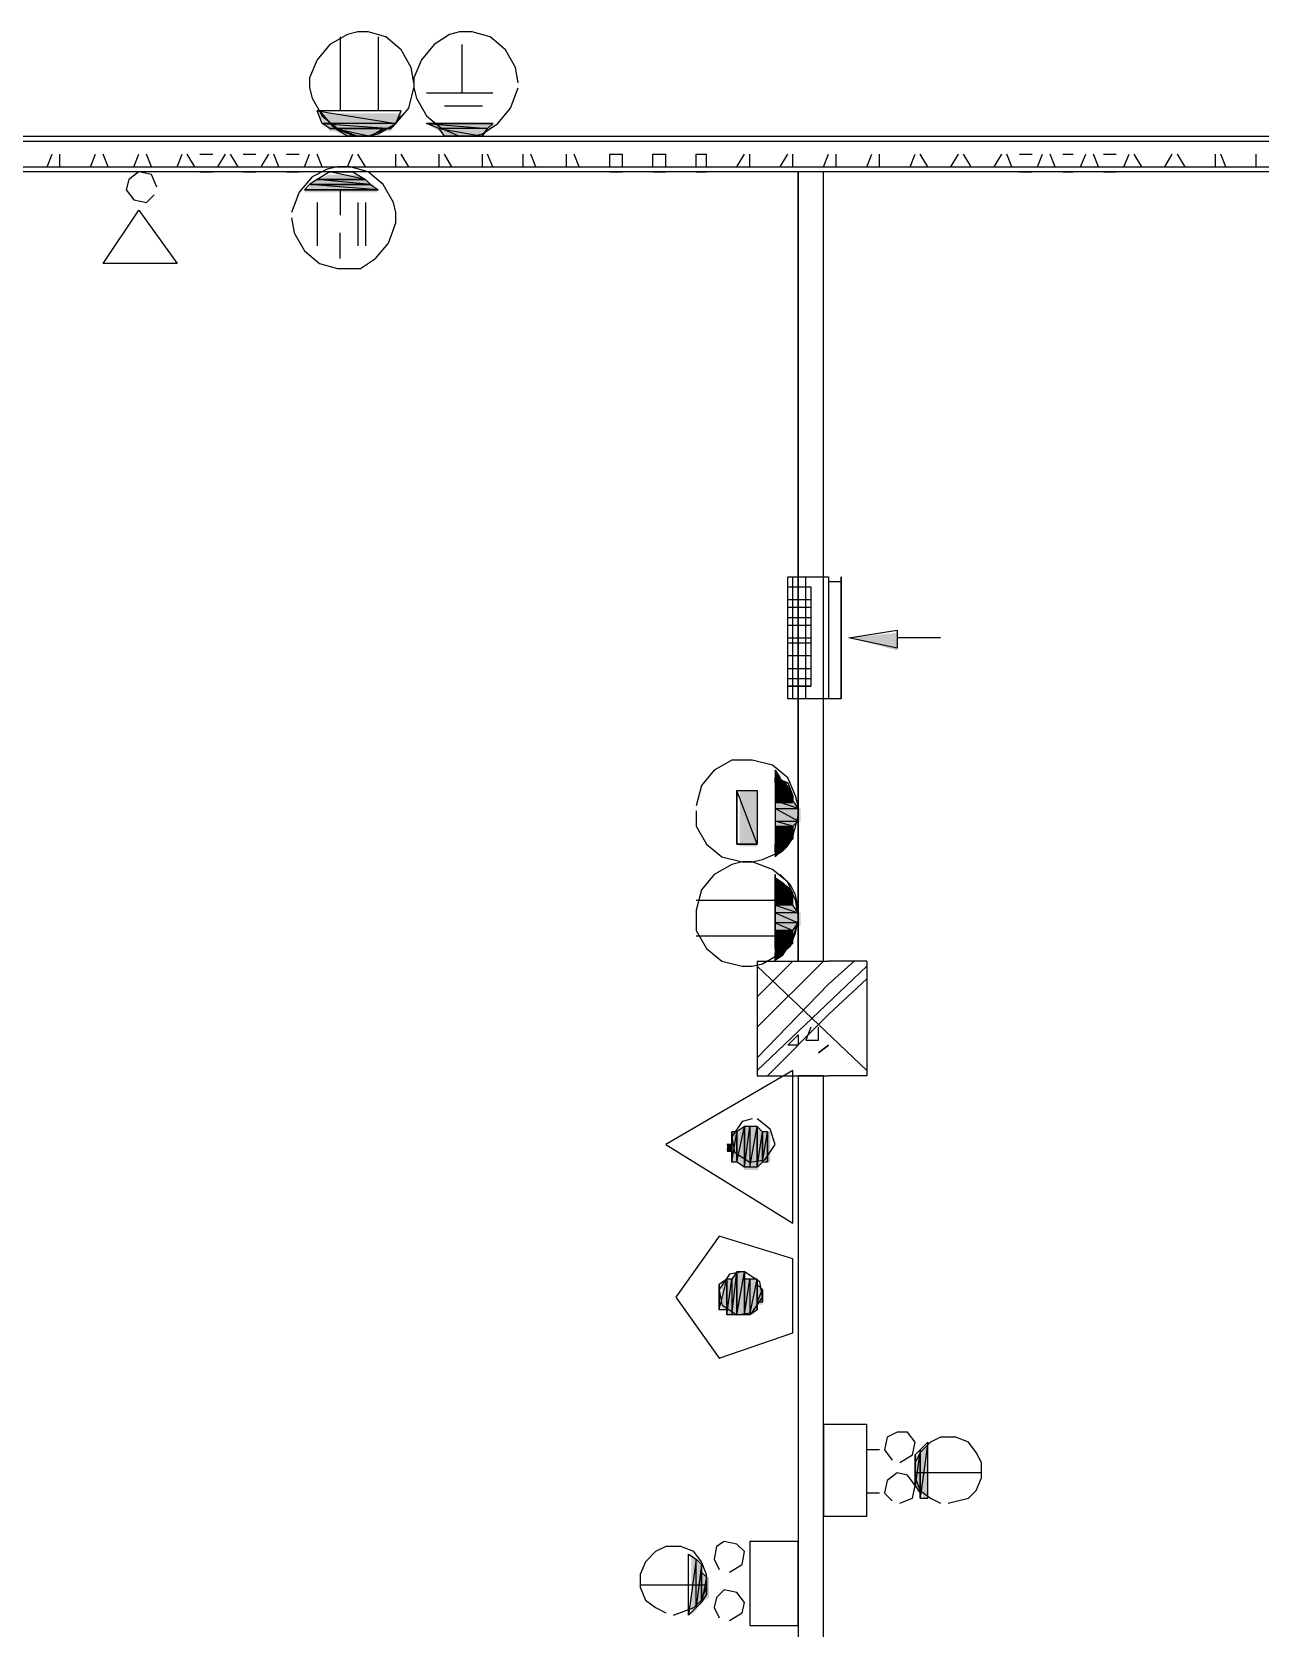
# Model space of a CAD drawing. Header units: millimetres. Extents: x 5 to 415, y 48 to 251.
# Drawn here: x 33.5 to 42.01, y 192.53 to 203.59 of the extents above; entities that cross this region are included whole.
import ezdxf

# ---------------------------------------------------------------- set-up
doc = ezdxf.new("R2010")
doc.units = ezdxf.units.MM
doc.layers.add('H', color=7, linetype='Continuous')
doc.layers.add('P', color=7, linetype='Continuous')

msp = doc.modelspace()

# ---------------------------------------------------------------- hatches: boundary and pattern name
at = {"layer": 'H', "linetype": 'Continuous'}
for points in [[(35.525, 202.953), (35.472, 203.024), (36.072, 203.024), (36.019, 202.953), (35.525, 202.953)], [(35.56, 202.9), (35.525, 202.953), (36.019, 202.953), (35.983, 202.9), (35.56, 202.9)], [(36.318, 202.9), (36.23, 202.953), (36.707, 202.953), (36.654, 202.9), (36.318, 202.9)], [(35.683, 202.865), (35.595, 202.9), (35.948, 202.9), (35.86, 202.865), (35.683, 202.865)], [(36.371, 202.865), (36.318, 202.9), (36.654, 202.9), (36.618, 202.865), (36.371, 202.865)], [(35.384, 202.477), (35.437, 202.53), (35.86, 202.53), (35.895, 202.477), (35.384, 202.477)], [(35.437, 202.53), (35.472, 202.565), (35.807, 202.565), (35.86, 202.53), (35.437, 202.53)], [(35.472, 202.565), (35.56, 202.6), (35.736, 202.6), (35.807, 202.565), (35.472, 202.565)], [(39.493, 199.302), (39.158, 199.39), (39.493, 199.425), (39.493, 199.302)], [(38.735, 198.367), (38.647, 198.42), (38.647, 198.455), (38.735, 198.367)], [(38.647, 198.367), (38.647, 198.42), (38.735, 198.367), (38.647, 198.367)], [(38.4, 197.944), (38.4, 198.332), (38.523, 198.332), (38.523, 197.944), (38.4, 197.944)], [(38.647, 198.296), (38.647, 198.367), (38.735, 198.367), (38.77, 198.296), (38.647, 198.296)], [(38.647, 198.243), (38.647, 198.296), (38.77, 198.296), (38.77, 198.243), (38.647, 198.243)], [(38.647, 198.208), (38.647, 198.243), (38.77, 198.243), (38.823, 198.208), (38.647, 198.208)], [(38.647, 198.12), (38.647, 198.208), (38.823, 198.208), (38.823, 198.12), (38.647, 198.12)], [(38.647, 198.085), (38.647, 198.12), (38.823, 198.12), (38.77, 198.085), (38.647, 198.085)], [(38.647, 197.997), (38.647, 198.085), (38.77, 198.085), (38.77, 197.997), (38.647, 197.997)], [(38.647, 197.944), (38.647, 197.997), (38.77, 197.997), (38.735, 197.944), (38.647, 197.944)], [(38.647, 197.908), (38.647, 197.944), (38.735, 197.944), (38.7, 197.908), (38.647, 197.908)], [(38.647, 197.873), (38.647, 197.908), (38.7, 197.908), (38.647, 197.873)], [(38.647, 197.697), (38.647, 197.732), (38.7, 197.697), (38.647, 197.697)], [(38.647, 197.661), (38.647, 197.697), (38.7, 197.697), (38.735, 197.661), (38.647, 197.661)], [(38.647, 197.608), (38.647, 197.661), (38.735, 197.661), (38.77, 197.608), (38.647, 197.608)], [(38.647, 197.538), (38.647, 197.608), (38.77, 197.608), (38.77, 197.538), (38.647, 197.538)], [(38.647, 197.485), (38.647, 197.538), (38.77, 197.538), (38.823, 197.485), (38.647, 197.485)], [(38.647, 197.397), (38.647, 197.485), (38.823, 197.485), (38.823, 197.397), (38.647, 197.397)], [(38.647, 197.362), (38.647, 197.397), (38.823, 197.397), (38.77, 197.362), (38.647, 197.362)], [(38.647, 197.273), (38.647, 197.362), (38.77, 197.362), (38.77, 197.273), (38.647, 197.273)], [(38.647, 197.238), (38.647, 197.273), (38.77, 197.273), (38.735, 197.238), (38.647, 197.238)], [(38.647, 197.15), (38.647, 197.238), (38.7, 197.185), (38.647, 197.15)], [(38.7, 197.185), (38.647, 197.238), (38.735, 197.238), (38.7, 197.185)], [(38.435, 195.703), (38.4, 195.756), (38.4, 195.968), (38.435, 196.003), (38.435, 195.703)], [(38.435, 195.703), (38.435, 196.003), (38.488, 196.003), (38.488, 195.703), (38.435, 195.703)], [(38.488, 195.703), (38.488, 196.003), (38.523, 196.003), (38.523, 195.703), (38.488, 195.703)], [(38.523, 195.703), (38.523, 196.003), (38.559, 195.968), (38.559, 195.756), (38.523, 195.703)], [(38.312, 195.827), (38.312, 195.88), (38.347, 195.88), (38.347, 195.827), (38.312, 195.827)], [(38.347, 195.756), (38.347, 195.968), (38.4, 195.968), (38.4, 195.756), (38.347, 195.756)], [(38.559, 195.756), (38.559, 195.968), (38.612, 195.968), (38.612, 195.756), (38.559, 195.756)], [(38.347, 194.698), (38.347, 194.945), (38.4, 194.998), (38.4, 194.698), (38.347, 194.698)], [(38.4, 194.698), (38.4, 194.998), (38.435, 194.998), (38.435, 194.698), (38.4, 194.698)], [(38.276, 194.733), (38.276, 194.91), (38.312, 194.945), (38.312, 194.733), (38.276, 194.733)], [(38.312, 194.698), (38.312, 194.945), (38.347, 194.945), (38.347, 194.698), (38.312, 194.698)], [(38.435, 194.698), (38.435, 194.945), (38.488, 194.945), (38.488, 194.698), (38.435, 194.698)], [(38.488, 194.698), (38.488, 194.945), (38.523, 194.945), (38.523, 194.733), (38.488, 194.698)], [(38.523, 194.769), (38.523, 194.91), (38.559, 194.857), (38.559, 194.769), (38.523, 194.769)], [(39.67, 193.463), (39.617, 193.499), (39.617, 193.71), (39.67, 193.763), (39.67, 193.463)], [(39.67, 193.428), (39.67, 193.763), (39.705, 193.798), (39.705, 193.428), (39.67, 193.428)], [(38.065, 192.617), (38.065, 193.04), (38.1, 193.005), (38.1, 192.652), (38.065, 192.617)], [(38.1, 192.652), (38.1, 193.005), (38.135, 192.952), (38.135, 192.705), (38.1, 192.652)], [(38.135, 192.705), (38.135, 192.917), (38.188, 192.881), (38.188, 192.74), (38.135, 192.705)]]:
    msp.add_hatch(color=256, dxfattribs=at).paths.add_polyline_path(points)

# ---------------------------------------------------------------- linework, layer by layer
at = {"layer": 'P'}
for points in [[(35.56, 203.5), (35.472, 203.394)], [(35.56, 203.5), (35.472, 203.394)], [(35.683, 203.57), (35.56, 203.5)], [(35.683, 203.57), (35.56, 203.5)], [(35.631, 203.553), (35.631, 203.041)], [(35.754, 203.588), (35.683, 203.57)], [(35.754, 203.588), (35.683, 203.57)], [(35.825, 203.588), (35.754, 203.588)], [(35.825, 203.588), (35.754, 203.588)], [(35.948, 203.553), (35.825, 203.588)], [(35.948, 203.553), (35.825, 203.588)], [(35.895, 203.553), (35.895, 203.041)], [(36.054, 203.465), (35.948, 203.553)], [(36.054, 203.465), (35.948, 203.553)], [(36.283, 203.5), (36.195, 203.394)], [(36.389, 203.57), (36.283, 203.5)], [(36.46, 203.588), (36.389, 203.57)], [(36.548, 203.588), (36.46, 203.588)], [(36.477, 203.165), (36.477, 203.5)], [(36.671, 203.553), (36.548, 203.588)], [(36.777, 203.465), (36.671, 203.553)], [(35.472, 203.394), (35.419, 203.271)], [(35.472, 203.394), (35.419, 203.271)], [(36.124, 203.341), (36.054, 203.465)], [(36.124, 203.341), (36.054, 203.465)], [(36.195, 203.394), (36.142, 203.271)], [(36.848, 203.341), (36.777, 203.465)], [(36.142, 203.235), (36.124, 203.341)], [(36.142, 203.235), (36.124, 203.341)], [(36.865, 203.235), (36.848, 203.341)], [(35.419, 203.271), (35.419, 203.2)], [(35.419, 203.271), (35.419, 203.2)], [(35.419, 203.2), (35.437, 203.129)], [(35.419, 203.2), (35.437, 203.129)], [(36.107, 203.059), (36.142, 203.2)], [(36.107, 203.059), (36.142, 203.2)], [(36.142, 203.271), (36.142, 203.2)], [(36.142, 203.2), (36.16, 203.129)], [(36.23, 203.165), (36.689, 203.165)], [(36.812, 203.059), (36.865, 203.2)], [(35.437, 203.129), (35.507, 203.006)], [(35.437, 203.129), (35.507, 203.006)], [(36.019, 202.953), (36.107, 203.059)], [(36.019, 202.953), (36.107, 203.059)], [(36.16, 203.129), (36.23, 203.006)], [(36.354, 203.077), (36.618, 203.077)], [(36.724, 202.953), (36.812, 203.059)], [(36.054, 203.041), (35.472, 203.041)], [(35.472, 203.041), (36.019, 202.953)], [(35.472, 203.041), (36.019, 202.953)], [(35.507, 202.953), (35.472, 203.041)], [(36.054, 203.041), (35.472, 203.041)], [(35.489, 203.041), (35.578, 202.935)], [(35.507, 203.006), (35.613, 202.918)], [(35.507, 203.006), (35.613, 202.918)], [(36.019, 202.953), (35.507, 202.953)], [(36.019, 202.953), (35.507, 202.953)], [(35.507, 202.953), (35.983, 202.918)], [(35.507, 202.953), (35.983, 202.918)], [(35.56, 202.918), (35.507, 202.953)], [(35.895, 202.883), (36.019, 202.953)], [(35.895, 202.883), (36.019, 202.953)], [(35.983, 202.918), (36.019, 202.953)], [(36.001, 202.935), (36.054, 203.006)], [(36.019, 202.953), (36.054, 203.041)], [(36.23, 203.006), (36.336, 202.918)], [(36.23, 202.953), (36.689, 202.953)], [(36.689, 202.953), (36.23, 202.953)], [(36.23, 202.953), (36.654, 202.918)], [(36.23, 202.953), (36.654, 202.918)], [(36.318, 202.918), (36.23, 202.953)], [(36.618, 202.883), (36.724, 202.953)], [(36.654, 202.918), (36.689, 202.953)], [(30.85, 202.865), (57.15, 202.865)], [(35.983, 202.918), (35.56, 202.918)], [(35.983, 202.918), (35.56, 202.918)], [(35.56, 202.918), (35.93, 202.918)], [(35.56, 202.918), (35.93, 202.918)], [(35.595, 202.918), (35.56, 202.918)], [(35.578, 202.935), (35.648, 202.9)], [(35.93, 202.918), (35.595, 202.918)], [(35.93, 202.918), (35.595, 202.918)], [(35.595, 202.918), (35.842, 202.865)], [(35.595, 202.918), (35.842, 202.865)], [(35.683, 202.865), (35.595, 202.918)], [(35.613, 202.918), (35.754, 202.865)], [(35.613, 202.918), (35.754, 202.865)], [(35.648, 202.9), (35.736, 202.865)], [(35.842, 202.865), (35.683, 202.865)], [(35.842, 202.865), (35.683, 202.865)], [(35.683, 202.865), (35.807, 202.865)], [(35.683, 202.865), (35.807, 202.865)], [(35.719, 202.865), (35.683, 202.865)], [(35.807, 202.865), (35.719, 202.865)], [(35.736, 202.865), (35.825, 202.865)], [(35.754, 202.865), (35.825, 202.865)], [(35.754, 202.865), (35.825, 202.865)], [(35.807, 202.865), (35.842, 202.865)], [(35.825, 202.865), (35.913, 202.9)], [(35.825, 202.865), (35.895, 202.883)], [(35.825, 202.865), (35.895, 202.883)], [(35.842, 202.865), (35.93, 202.918)], [(35.913, 202.9), (36.001, 202.935)], [(35.93, 202.918), (35.983, 202.918)], [(36.654, 202.918), (36.318, 202.918)], [(36.654, 202.918), (36.318, 202.918)], [(36.318, 202.918), (36.618, 202.865)], [(36.318, 202.918), (36.618, 202.865)], [(36.354, 202.865), (36.318, 202.918)], [(36.336, 202.918), (36.46, 202.865)], [(36.618, 202.865), (36.354, 202.865)], [(36.354, 202.865), (36.53, 202.865)], [(36.53, 202.865), (36.354, 202.865)], [(36.354, 202.865), (36.618, 202.865)], [(36.53, 202.865), (36.354, 202.865)], [(36.407, 202.865), (36.53, 202.865)], [(36.477, 202.865), (36.407, 202.865)], [(36.46, 202.865), (36.548, 202.865)], [(36.53, 202.865), (36.477, 202.865)], [(36.618, 202.865), (36.53, 202.865)], [(36.548, 202.865), (36.618, 202.883)], [(36.618, 202.865), (36.654, 202.918)], [(30.762, 202.83), (57.15, 202.83)], [(30.815, 202.83), (57.15, 202.83)], [(33.602, 202.653), (33.637, 202.741)], [(33.69, 202.653), (33.69, 202.741)], [(33.902, 202.653), (33.937, 202.741)], [(34.025, 202.653), (33.99, 202.741)], [(34.202, 202.653), (34.237, 202.741)], [(34.325, 202.653), (34.29, 202.741)], [(34.502, 202.653), (34.537, 202.741)], [(34.625, 202.653), (34.572, 202.741)], [(34.66, 202.83), (34.749, 202.83)], [(34.66, 202.741), (34.749, 202.741)], [(34.784, 202.653), (34.837, 202.741)], [(34.925, 202.653), (34.872, 202.741)], [(34.96, 202.83), (35.048, 202.83)], [(34.96, 202.741), (35.048, 202.741)], [(35.084, 202.653), (35.137, 202.741)], [(35.207, 202.653), (35.172, 202.741)], [(35.26, 202.83), (35.348, 202.83)], [(35.26, 202.741), (35.348, 202.741)], [(35.384, 202.653), (35.419, 202.741)], [(35.507, 202.653), (35.472, 202.741)], [(35.683, 202.653), (35.719, 202.741)], [(35.807, 202.653), (35.754, 202.741)], [(36.019, 202.653), (36.019, 202.741)], [(36.107, 202.653), (36.054, 202.741)], [(36.318, 202.653), (36.318, 202.741)], [(36.407, 202.653), (36.354, 202.741)], [(36.618, 202.653), (36.618, 202.741)], [(36.689, 202.653), (36.654, 202.741)], [(36.901, 202.653), (36.901, 202.741)], [(36.989, 202.653), (36.953, 202.741)], [(37.2, 202.653), (37.2, 202.741)], [(37.289, 202.653), (37.253, 202.741)], [(37.5, 202.83), (37.588, 202.83)], [(37.5, 202.741), (37.588, 202.741)], [(37.5, 202.653), (37.5, 202.741)], [(37.588, 202.653), (37.588, 202.741)], [(37.8, 202.83), (37.888, 202.83)], [(37.8, 202.741), (37.888, 202.741)], [(37.8, 202.653), (37.8, 202.741)], [(37.888, 202.653), (37.888, 202.741)], [(38.1, 202.83), (38.171, 202.83)], [(38.1, 202.741), (38.171, 202.741)], [(38.1, 202.653), (38.1, 202.741)], [(38.171, 202.653), (38.171, 202.741)], [(38.382, 202.653), (38.435, 202.741)], [(38.47, 202.653), (38.47, 202.741)], [(38.682, 202.653), (38.735, 202.741)], [(38.77, 202.653), (38.77, 202.741)], [(38.982, 202.653), (39.017, 202.741)], [(39.07, 202.653), (39.07, 202.741)], [(39.282, 202.653), (39.317, 202.741)], [(39.37, 202.653), (39.37, 202.741)], [(39.582, 202.653), (39.617, 202.741)], [(39.705, 202.653), (39.652, 202.741)], [(39.864, 202.653), (39.917, 202.741)], [(40.005, 202.653), (39.952, 202.741)], [(40.164, 202.653), (40.217, 202.741)], [(40.287, 202.653), (40.252, 202.741)], [(40.34, 202.83), (40.428, 202.83)], [(40.34, 202.741), (40.428, 202.741)], [(40.464, 202.653), (40.499, 202.741)], [(40.587, 202.653), (40.552, 202.741)], [(40.64, 202.83), (40.711, 202.83)], [(40.64, 202.741), (40.711, 202.741)], [(40.763, 202.653), (40.799, 202.741)], [(40.887, 202.653), (40.852, 202.741)], [(40.922, 202.83), (41.01, 202.83)], [(40.922, 202.741), (41.01, 202.741)], [(41.063, 202.653), (41.099, 202.741)], [(41.187, 202.653), (41.134, 202.741)], [(41.346, 202.653), (41.398, 202.741)], [(41.487, 202.653), (41.434, 202.741)], [(41.698, 202.653), (41.698, 202.741)], [(41.769, 202.653), (41.734, 202.741)], [(41.981, 202.653), (41.981, 202.741)], [(29.968, 202.653), (57.15, 202.653)], [(29.968, 202.653), (57.15, 202.653)], [(57.15, 202.618), (29.968, 202.618)], [(34.237, 202.618), (34.167, 202.565)], [(34.325, 202.6), (34.237, 202.618)], [(34.66, 202.618), (34.749, 202.618)], [(34.96, 202.618), (35.048, 202.618)], [(35.26, 202.618), (35.348, 202.618)], [(35.542, 202.636), (35.437, 202.583)], [(35.56, 202.618), (35.472, 202.565)], [(35.613, 202.653), (35.542, 202.636)], [(35.807, 202.565), (35.56, 202.618)], [(35.807, 202.565), (35.56, 202.618)], [(35.56, 202.618), (35.719, 202.618)], [(35.56, 202.618), (35.719, 202.618)], [(35.719, 202.618), (35.56, 202.618)], [(35.56, 202.618), (35.56, 202.618)], [(35.719, 202.618), (35.56, 202.618)], [(35.56, 202.618), (35.56, 202.618)], [(35.56, 202.618), (35.719, 202.618)], [(35.719, 202.618), (35.56, 202.618)], [(35.56, 202.618), (35.595, 202.618)], [(35.595, 202.618), (35.683, 202.618)], [(35.683, 202.618), (35.595, 202.618)], [(35.595, 202.618), (35.683, 202.618)], [(35.719, 202.618), (35.595, 202.618)], [(35.595, 202.618), (35.719, 202.618)], [(35.701, 202.653), (35.613, 202.653)], [(35.683, 202.618), (35.719, 202.618)], [(35.825, 202.618), (35.701, 202.653)], [(35.719, 202.618), (35.807, 202.565)], [(35.93, 202.53), (35.825, 202.618)], [(37.5, 202.618), (37.588, 202.618)], [(37.8, 202.618), (37.888, 202.618)], [(38.1, 202.618), (38.171, 202.618)], [(38.806, 202.618), (38.806, 197.15)], [(38.806, 197.15), (38.806, 202.618)], [(38.982, 197.15), (38.982, 202.618)], [(38.982, 197.15), (38.982, 202.618)], [(40.34, 202.618), (40.428, 202.618)], [(40.64, 202.618), (40.711, 202.618)], [(40.922, 202.618), (41.01, 202.618)], [(34.167, 202.565), (34.149, 202.494)], [(34.361, 202.512), (34.325, 202.6)], [(35.437, 202.583), (35.348, 202.477)], [(35.419, 202.53), (35.384, 202.494)], [(35.472, 202.565), (35.419, 202.53)], [(35.895, 202.494), (35.419, 202.53)], [(35.895, 202.494), (35.419, 202.53)], [(35.419, 202.53), (35.842, 202.53)], [(35.419, 202.53), (35.842, 202.53)], [(35.842, 202.53), (35.419, 202.53)], [(35.419, 202.53), (35.419, 202.53)], [(35.842, 202.53), (35.419, 202.53)], [(35.419, 202.53), (35.419, 202.53)], [(35.419, 202.53), (35.842, 202.53)], [(35.419, 202.53), (35.842, 202.53)], [(35.842, 202.53), (35.472, 202.565)], [(35.842, 202.53), (35.472, 202.565)], [(35.472, 202.565), (35.807, 202.565)], [(35.472, 202.565), (35.807, 202.565)], [(35.807, 202.565), (35.472, 202.565)], [(35.472, 202.565), (35.472, 202.565)], [(35.807, 202.565), (35.472, 202.565)], [(35.472, 202.565), (35.472, 202.565)], [(35.472, 202.565), (35.807, 202.565)], [(35.472, 202.565), (35.807, 202.565)], [(35.807, 202.565), (35.842, 202.53)], [(35.842, 202.53), (35.895, 202.494)], [(36.001, 202.406), (35.93, 202.53)], [(34.149, 202.494), (34.202, 202.424)], [(34.202, 202.424), (34.29, 202.406)], [(34.29, 202.406), (34.343, 202.459)], [(35.348, 202.477), (35.295, 202.336)], [(35.895, 202.494), (35.384, 202.494)], [(35.384, 202.494), (35.384, 202.494)], [(35.384, 202.494), (35.895, 202.494)], [(35.384, 202.494), (35.895, 202.494)], [(35.895, 202.494), (35.384, 202.494)], [(35.472, 202.406), (35.472, 202.106)], [(35.472, 202.406), (35.472, 202.106)], [(35.631, 202.494), (35.631, 202.318)], [(35.631, 202.494), (35.631, 202.318)], [(35.754, 202.406), (35.754, 202.106)], [(35.807, 202.406), (35.807, 202.106)], [(36.019, 202.336), (36.001, 202.406)], [(33.99, 201.983), (34.237, 202.353)], [(34.237, 202.353), (34.502, 201.983)], [(35.295, 202.3), (35.313, 202.195)], [(36.019, 202.265), (36.019, 202.336)], [(35.313, 202.195), (35.384, 202.071)], [(35.631, 202.018), (35.631, 202.195)], [(35.631, 202.018), (35.631, 202.195)], [(35.966, 202.124), (36.019, 202.265)], [(35.384, 202.071), (35.489, 201.983)], [(35.878, 202.018), (35.966, 202.124)], [(34.502, 201.983), (33.99, 201.983)], [(35.489, 201.983), (35.613, 201.948)], [(35.613, 201.948), (35.701, 201.948)], [(35.701, 201.948), (35.772, 201.948)], [(35.772, 201.948), (35.878, 202.018)], [(38.735, 198.967), (38.735, 199.813)], [(38.735, 199.813), (39.017, 199.813)], [(38.735, 199.055), (38.735, 199.743)], [(38.735, 199.743), (38.894, 199.743)], [(38.77, 198.967), (38.77, 199.813)], [(38.77, 198.967), (38.77, 199.813)], [(38.77, 198.967), (38.77, 199.813)], [(38.806, 198.967), (38.806, 199.813)], [(38.806, 198.967), (38.806, 199.813)], [(38.858, 198.967), (38.858, 199.813)], [(38.858, 198.967), (38.858, 199.813)], [(38.858, 198.967), (38.858, 199.813)], [(38.894, 199.743), (38.894, 199.055)], [(39.017, 199.813), (39.017, 198.967)], [(39.105, 199.778), (39.017, 199.778)], [(39.105, 198.967), (39.105, 199.813)], [(39.105, 199.813), (39.105, 198.967)], [(38.735, 199.655), (38.894, 199.655)], [(38.735, 199.602), (38.894, 199.602)], [(38.735, 199.531), (38.894, 199.531)], [(38.735, 199.478), (38.894, 199.478)], [(39.158, 199.39), (39.493, 199.443)], [(39.493, 199.443), (39.493, 199.319)], [(38.735, 199.39), (38.894, 199.39)], [(38.735, 199.355), (38.894, 199.355)], [(39.493, 199.319), (39.158, 199.39)], [(39.793, 199.39), (39.493, 199.39)], [(38.735, 199.267), (38.894, 199.267)], [(38.735, 199.178), (38.894, 199.178)], [(38.735, 199.108), (38.894, 199.108)], [(38.735, 199.055), (38.894, 199.055)], [(38.894, 199.055), (38.735, 199.055)], [(39.017, 198.967), (38.735, 198.967)], [(39.105, 198.967), (39.017, 198.967)], [(38.347, 198.543), (38.223, 198.473)], [(38.418, 198.543), (38.347, 198.543)], [(38.488, 198.543), (38.418, 198.543)], [(38.629, 198.508), (38.488, 198.543)], [(38.223, 198.473), (38.135, 198.367)], [(38.735, 198.42), (38.629, 198.508)], [(38.682, 198.42), (38.647, 198.473)], [(38.647, 198.473), (38.682, 198.42)], [(38.647, 198.473), (38.647, 197.873)], [(38.735, 198.385), (38.647, 198.42)], [(38.647, 198.42), (38.735, 198.385)], [(38.647, 198.385), (38.647, 198.42)], [(38.647, 198.42), (38.735, 198.385)], [(38.788, 198.296), (38.735, 198.42)], [(38.135, 198.367), (38.1, 198.226)], [(38.523, 197.961), (38.382, 198.332)], [(38.382, 198.332), (38.382, 197.961)], [(38.523, 197.961), (38.382, 198.332)], [(38.382, 198.332), (38.523, 198.332)], [(38.382, 197.961), (38.382, 198.332)], [(38.382, 198.332), (38.523, 198.332)], [(38.523, 198.332), (38.523, 197.961)], [(38.523, 198.332), (38.523, 197.961)], [(38.77, 198.296), (38.647, 198.385)], [(38.647, 198.385), (38.647, 198.296)], [(38.77, 198.296), (38.647, 198.385)], [(38.647, 198.385), (38.735, 198.385)], [(38.735, 198.385), (38.647, 198.385)], [(38.735, 198.385), (38.77, 198.296)], [(38.1, 198.191), (38.1, 198.085)], [(38.77, 198.261), (38.647, 198.296)], [(38.647, 198.296), (38.647, 198.261)], [(38.77, 198.261), (38.647, 198.296)], [(38.647, 198.296), (38.77, 198.296)], [(38.647, 198.296), (38.77, 198.296)], [(38.806, 198.208), (38.647, 198.261)], [(38.647, 198.261), (38.647, 198.208)], [(38.806, 198.208), (38.647, 198.261)], [(38.647, 198.261), (38.77, 198.261)], [(38.647, 198.261), (38.77, 198.261)], [(38.806, 198.12), (38.647, 198.208)], [(38.647, 198.208), (38.647, 198.12)], [(38.806, 198.12), (38.647, 198.208)], [(38.647, 198.208), (38.806, 198.208)], [(38.647, 198.208), (38.806, 198.208)], [(38.77, 198.296), (38.77, 198.261)], [(38.77, 198.261), (38.806, 198.208)], [(38.806, 198.226), (38.788, 198.296)], [(38.806, 198.155), (38.806, 198.226)], [(38.806, 198.208), (38.806, 198.12)], [(38.1, 198.085), (38.171, 197.961)], [(38.77, 198.085), (38.647, 198.12)], [(38.647, 198.12), (38.647, 198.085)], [(38.77, 198.085), (38.647, 198.12)], [(38.647, 198.12), (38.806, 198.12)], [(38.647, 198.12), (38.806, 198.12)], [(38.77, 197.997), (38.647, 198.085)], [(38.647, 198.085), (38.647, 197.997)], [(38.77, 197.997), (38.647, 198.085)], [(38.647, 198.085), (38.77, 198.085)], [(38.647, 198.085), (38.77, 198.085)], [(38.77, 198.014), (38.806, 198.155)], [(38.806, 198.12), (38.77, 198.085)], [(38.77, 198.085), (38.77, 197.997)], [(38.735, 197.961), (38.647, 197.997)], [(38.647, 197.997), (38.647, 197.961)], [(38.735, 197.961), (38.647, 197.997)], [(38.647, 197.997), (38.77, 197.997)], [(38.647, 197.997), (38.77, 197.997)], [(38.682, 197.908), (38.77, 198.014)], [(38.77, 197.997), (38.735, 197.961)], [(38.171, 197.961), (38.276, 197.873)], [(38.276, 197.873), (38.418, 197.838)], [(38.382, 197.961), (38.523, 197.961)], [(38.523, 197.961), (38.382, 197.961)], [(38.488, 197.838), (38.559, 197.855)], [(38.559, 197.855), (38.682, 197.908)], [(38.647, 197.908), (38.647, 197.961)], [(38.647, 197.961), (38.647, 197.908)], [(38.647, 197.961), (38.735, 197.961)], [(38.647, 197.873), (38.682, 197.908)], [(38.682, 197.908), (38.647, 197.873)], [(38.682, 197.908), (38.735, 197.961)], [(38.735, 197.961), (38.682, 197.908)], [(38.223, 197.75), (38.135, 197.644)], [(38.223, 197.75), (38.135, 197.644)], [(38.347, 197.82), (38.223, 197.75)], [(38.347, 197.82), (38.223, 197.75)], [(38.418, 197.838), (38.347, 197.82)], [(38.418, 197.838), (38.347, 197.82)], [(38.418, 197.838), (38.488, 197.838)], [(38.488, 197.838), (38.418, 197.838)], [(38.488, 197.838), (38.418, 197.838)], [(38.629, 197.785), (38.488, 197.838)], [(38.629, 197.785), (38.488, 197.838)], [(38.735, 197.697), (38.629, 197.785)], [(38.735, 197.697), (38.629, 197.785)], [(38.647, 197.75), (38.647, 197.697)], [(38.647, 197.697), (38.647, 197.75)], [(38.647, 197.75), (38.647, 197.15)], [(38.753, 197.679), (38.682, 197.75)], [(38.135, 197.644), (38.1, 197.503)], [(38.135, 197.644), (38.1, 197.503)], [(38.647, 197.697), (38.735, 197.661)], [(38.647, 197.661), (38.647, 197.697)], [(38.735, 197.661), (38.647, 197.661)], [(38.735, 197.661), (38.647, 197.661)], [(38.647, 197.661), (38.77, 197.626)], [(38.647, 197.661), (38.77, 197.626)], [(38.647, 197.626), (38.647, 197.661)], [(38.682, 197.697), (38.735, 197.661)], [(38.735, 197.661), (38.682, 197.697)], [(38.788, 197.573), (38.735, 197.697)], [(38.788, 197.573), (38.735, 197.697)], [(38.77, 197.626), (38.735, 197.661)], [(38.788, 197.608), (38.753, 197.679)], [(38.1, 197.573), (38.647, 197.573)], [(38.77, 197.626), (38.647, 197.626)], [(38.77, 197.626), (38.647, 197.626)], [(38.647, 197.626), (38.77, 197.538)], [(38.647, 197.626), (38.77, 197.538)], [(38.647, 197.538), (38.647, 197.626)], [(38.77, 197.538), (38.647, 197.538)], [(38.77, 197.538), (38.647, 197.538)], [(38.647, 197.538), (38.806, 197.485)], [(38.647, 197.538), (38.806, 197.485)], [(38.647, 197.485), (38.647, 197.538)], [(38.77, 197.538), (38.77, 197.626)], [(38.806, 197.485), (38.77, 197.538)], [(38.806, 197.52), (38.788, 197.608)], [(38.806, 197.467), (38.788, 197.573)], [(38.806, 197.467), (38.788, 197.573)], [(38.1, 197.503), (38.1, 197.432)], [(38.1, 197.503), (38.1, 197.432)], [(38.1, 197.432), (38.1, 197.362)], [(38.1, 197.432), (38.1, 197.362)], [(38.806, 197.485), (38.647, 197.485)], [(38.806, 197.485), (38.647, 197.485)], [(38.647, 197.485), (38.806, 197.414)], [(38.647, 197.485), (38.806, 197.414)], [(38.647, 197.414), (38.647, 197.485)], [(38.806, 197.414), (38.647, 197.414)], [(38.806, 197.414), (38.647, 197.414)], [(38.647, 197.414), (38.77, 197.362)], [(38.647, 197.414), (38.77, 197.362)], [(38.647, 197.362), (38.647, 197.414)], [(38.77, 197.309), (38.806, 197.432)], [(38.77, 197.309), (38.806, 197.432)], [(38.77, 197.362), (38.806, 197.414)], [(38.788, 197.344), (38.806, 197.432)], [(38.806, 197.432), (38.806, 197.52)], [(38.806, 197.414), (38.806, 197.485)], [(38.1, 197.362), (38.171, 197.238)], [(38.1, 197.362), (38.171, 197.238)], [(38.1, 197.326), (38.647, 197.326)], [(38.77, 197.362), (38.647, 197.362)], [(38.77, 197.362), (38.647, 197.362)], [(38.647, 197.362), (38.77, 197.273)], [(38.647, 197.362), (38.77, 197.273)], [(38.647, 197.273), (38.647, 197.362)], [(38.682, 197.203), (38.77, 197.309)], [(38.682, 197.203), (38.77, 197.309)], [(38.753, 197.256), (38.788, 197.344)], [(38.77, 197.273), (38.77, 197.362)], [(38.171, 197.238), (38.276, 197.15)], [(38.171, 197.238), (38.276, 197.15)], [(38.559, 197.132), (38.682, 197.203)], [(38.559, 197.132), (38.682, 197.203)], [(38.77, 197.273), (38.647, 197.273)], [(38.77, 197.273), (38.647, 197.273)], [(38.647, 197.273), (38.735, 197.238)], [(38.647, 197.273), (38.735, 197.238)], [(38.647, 197.238), (38.647, 197.273)], [(38.647, 197.168), (38.753, 197.256)], [(38.735, 197.238), (38.647, 197.238)], [(38.647, 197.238), (38.682, 197.203)], [(38.682, 197.203), (38.647, 197.238)], [(38.647, 197.238), (38.735, 197.238)], [(38.682, 197.203), (38.647, 197.238)], [(38.647, 197.203), (38.647, 197.15)], [(38.647, 197.15), (38.647, 197.203)], [(38.735, 197.238), (38.682, 197.203)], [(38.735, 197.238), (38.77, 197.273)], [(38.276, 197.15), (38.418, 197.115)], [(38.276, 197.15), (38.418, 197.115)], [(38.418, 197.115), (38.488, 197.115)], [(38.418, 197.115), (38.488, 197.115)], [(38.488, 197.115), (38.559, 197.132)], [(38.488, 197.115), (38.559, 197.132)], [(38.523, 196.903), (38.77, 197.15)], [(38.523, 196.691), (38.982, 197.15)], [(38.523, 197.15), (38.523, 196.356)], [(38.523, 197.15), (39.017, 197.15)], [(39.282, 196.391), (38.523, 197.115)], [(38.523, 196.391), (39.282, 197.115)], [(38.806, 197.15), (38.982, 197.15)], [(39.017, 196.991), (39.194, 197.15)], [(39.282, 197.15), (39.017, 197.15)], [(39.282, 197.15), (39.282, 196.356)], [(38.523, 196.48), (39.017, 196.991)], [(39.017, 196.779), (39.282, 197.026)], [(38.594, 196.356), (39.017, 196.779)], [(38.735, 196.568), (38.806, 196.638)], [(38.806, 196.638), (38.806, 196.568)], [(38.894, 196.691), (38.858, 196.603)], [(38.947, 196.603), (38.947, 196.691)], [(38.806, 196.568), (38.735, 196.568)], [(38.858, 196.603), (38.947, 196.603)], [(39.017, 196.568), (38.947, 196.515)], [(38.947, 196.515), (39.017, 196.568)], [(38.77, 196.391), (37.888, 195.88)], [(38.523, 196.356), (39.017, 196.356)], [(38.77, 195.333), (38.77, 196.391)], [(38.806, 196.356), (38.806, 188.86)], [(38.982, 196.356), (38.806, 196.356)], [(38.806, 196.356), (38.806, 188.86)], [(38.982, 188.86), (38.982, 196.356)], [(38.982, 188.86), (38.982, 196.356)], [(39.282, 196.356), (39.017, 196.356)], [(38.418, 196.039), (38.347, 195.933)], [(38.382, 195.756), (38.435, 196.003)], [(38.435, 196.003), (38.382, 195.968)], [(38.382, 195.756), (38.435, 196.003)], [(38.488, 196.056), (38.418, 196.039)], [(38.435, 196.003), (38.435, 195.721)], [(38.435, 196.003), (38.435, 195.721)], [(38.435, 195.721), (38.435, 196.003)], [(38.435, 196.003), (38.435, 196.003)], [(38.435, 195.721), (38.435, 196.003)], [(38.435, 196.003), (38.435, 196.003)], [(38.435, 196.003), (38.435, 195.721)], [(38.435, 196.003), (38.435, 195.721)], [(38.435, 195.721), (38.47, 196.003)], [(38.47, 196.003), (38.435, 196.003)], [(38.435, 195.721), (38.47, 196.003)], [(38.47, 196.003), (38.47, 195.721)], [(38.47, 196.003), (38.47, 195.721)], [(38.47, 195.721), (38.523, 196.003)], [(38.523, 196.003), (38.47, 196.003)], [(38.47, 195.721), (38.523, 196.003)], [(38.612, 195.986), (38.523, 196.056)], [(38.523, 196.003), (38.523, 195.721)], [(38.523, 196.003), (38.523, 195.721)], [(38.523, 195.721), (38.523, 196.003)], [(38.523, 196.003), (38.523, 196.003)], [(38.523, 195.721), (38.523, 196.003)], [(38.523, 196.003), (38.523, 196.003)], [(38.523, 196.003), (38.523, 195.721)], [(38.523, 196.003), (38.523, 195.721)], [(38.559, 195.968), (38.523, 196.003)], [(38.647, 195.88), (38.612, 195.986)], [(37.888, 195.88), (38.77, 195.333)], [(38.312, 195.88), (38.347, 195.88)], [(38.347, 195.88), (38.312, 195.88)], [(38.347, 195.792), (38.347, 195.968)], [(38.347, 195.968), (38.347, 195.933)], [(38.347, 195.792), (38.347, 195.968)], [(38.347, 195.968), (38.347, 195.756)], [(38.347, 195.968), (38.347, 195.756)], [(38.347, 195.756), (38.382, 195.968)], [(38.382, 195.968), (38.347, 195.968)], [(38.347, 195.756), (38.382, 195.968)], [(38.347, 195.933), (38.365, 195.827)], [(38.347, 195.88), (38.347, 195.933)], [(38.347, 195.933), (38.347, 195.88)], [(38.347, 195.845), (38.347, 195.933)], [(38.347, 195.933), (38.347, 195.792)], [(38.347, 195.933), (38.347, 195.792)], [(38.382, 195.968), (38.382, 195.756)], [(38.382, 195.968), (38.382, 195.756)], [(38.382, 195.756), (38.382, 195.968)], [(38.382, 195.968), (38.382, 195.968)], [(38.382, 195.756), (38.382, 195.968)], [(38.382, 195.968), (38.382, 195.968)], [(38.382, 195.968), (38.382, 195.756)], [(38.382, 195.968), (38.382, 195.756)], [(38.523, 195.721), (38.559, 195.968)], [(38.523, 195.721), (38.559, 195.968)], [(38.559, 195.968), (38.559, 195.756)], [(38.559, 195.968), (38.559, 195.756)], [(38.559, 195.756), (38.559, 195.968)], [(38.559, 195.968), (38.559, 195.968)], [(38.559, 195.756), (38.559, 195.968)], [(38.559, 195.968), (38.559, 195.968)], [(38.559, 195.968), (38.559, 195.756)], [(38.559, 195.968), (38.559, 195.756)], [(38.559, 195.756), (38.594, 195.968)], [(38.594, 195.968), (38.559, 195.968)], [(38.559, 195.756), (38.594, 195.968)], [(38.576, 195.774), (38.647, 195.88)], [(38.594, 195.968), (38.594, 195.756)], [(38.594, 195.968), (38.594, 195.756)], [(38.594, 195.933), (38.594, 195.968)], [(38.594, 195.756), (38.594, 195.933)], [(38.594, 195.756), (38.594, 195.933)], [(38.594, 195.933), (38.594, 195.792)], [(38.594, 195.933), (38.594, 195.792)], [(38.594, 195.88), (38.594, 195.933)], [(38.594, 195.792), (38.594, 195.88)], [(38.594, 195.792), (38.594, 195.88)], [(38.594, 195.88), (38.594, 195.845)], [(38.594, 195.88), (38.594, 195.88)], [(38.594, 195.88), (38.594, 195.88)], [(38.594, 195.845), (38.594, 195.88)], [(38.594, 195.88), (38.594, 195.845)], [(38.312, 195.845), (38.347, 195.845)], [(38.347, 195.845), (38.312, 195.845)], [(38.347, 195.792), (38.347, 195.845)], [(38.347, 195.756), (38.347, 195.792)], [(38.382, 195.756), (38.347, 195.756)], [(38.365, 195.827), (38.47, 195.756)], [(38.435, 195.721), (38.382, 195.756)], [(38.47, 195.756), (38.576, 195.774)], [(38.559, 195.756), (38.523, 195.721)], [(38.594, 195.756), (38.559, 195.756)], [(38.594, 195.845), (38.594, 195.792)], [(38.594, 195.792), (38.594, 195.756)], [(38.47, 195.721), (38.435, 195.721)], [(38.523, 195.721), (38.47, 195.721)], [(38.259, 195.245), (37.959, 194.822)], [(38.77, 195.086), (38.259, 195.245)], [(38.329, 194.98), (38.259, 194.874)], [(38.418, 194.998), (38.329, 194.98)], [(38.347, 194.698), (38.382, 194.998)], [(38.382, 194.998), (38.347, 194.945)], [(38.347, 194.698), (38.382, 194.998)], [(38.382, 194.998), (38.382, 194.698)], [(38.382, 194.998), (38.382, 194.698)], [(38.382, 194.698), (38.382, 194.998)], [(38.382, 194.998), (38.382, 194.998)], [(38.382, 194.698), (38.382, 194.998)], [(38.382, 194.998), (38.382, 194.998)], [(38.382, 194.998), (38.382, 194.698)], [(38.382, 194.998), (38.382, 194.698)], [(38.382, 194.698), (38.435, 194.998)], [(38.435, 194.998), (38.382, 194.998)], [(38.382, 194.698), (38.435, 194.998)], [(38.541, 194.927), (38.435, 194.998)], [(38.435, 194.998), (38.435, 194.698)], [(38.435, 194.698), (38.435, 194.998)], [(38.435, 194.998), (38.435, 194.945)], [(38.77, 194.575), (38.77, 195.086)], [(38.259, 194.733), (38.312, 194.945)], [(38.312, 194.945), (38.259, 194.91)], [(38.259, 194.733), (38.312, 194.945)], [(38.259, 194.91), (38.259, 194.786)], [(38.259, 194.786), (38.259, 194.91)], [(38.259, 194.91), (38.259, 194.786)], [(38.259, 194.874), (38.259, 194.91)], [(38.259, 194.91), (38.259, 194.786)], [(38.259, 194.786), (38.259, 194.91)], [(38.259, 194.91), (38.259, 194.91)], [(38.259, 194.786), (38.259, 194.91)], [(38.259, 194.91), (38.259, 194.733)], [(38.259, 194.91), (38.259, 194.733)], [(38.259, 194.874), (38.276, 194.769)], [(38.259, 194.874), (38.259, 194.874)], [(38.259, 194.874), (38.259, 194.874)], [(38.259, 194.786), (38.259, 194.874)], [(38.312, 194.945), (38.312, 194.733)], [(38.312, 194.945), (38.312, 194.733)], [(38.312, 194.698), (38.312, 194.945)], [(38.312, 194.733), (38.312, 194.945)], [(38.312, 194.945), (38.312, 194.945)], [(38.312, 194.945), (38.312, 194.733)], [(38.312, 194.945), (38.312, 194.698)], [(38.312, 194.698), (38.347, 194.945)], [(38.347, 194.945), (38.312, 194.945)], [(38.312, 194.698), (38.347, 194.945)], [(38.347, 194.945), (38.347, 194.698)], [(38.347, 194.945), (38.347, 194.698)], [(38.435, 194.945), (38.435, 194.698)], [(38.435, 194.698), (38.435, 194.945)], [(38.435, 194.945), (38.435, 194.698)], [(38.435, 194.945), (38.435, 194.698)], [(38.435, 194.698), (38.47, 194.945)], [(38.47, 194.945), (38.435, 194.945)], [(38.435, 194.698), (38.47, 194.945)], [(38.47, 194.945), (38.47, 194.698)], [(38.47, 194.945), (38.47, 194.698)], [(38.47, 194.698), (38.523, 194.945)], [(38.523, 194.945), (38.47, 194.945)], [(38.47, 194.698), (38.523, 194.945)], [(38.523, 194.945), (38.523, 194.733)], [(38.523, 194.733), (38.523, 194.945)], [(38.523, 194.945), (38.523, 194.91)], [(38.523, 194.91), (38.523, 194.733)], [(38.523, 194.733), (38.523, 194.91)], [(38.523, 194.91), (38.523, 194.733)], [(38.523, 194.91), (38.523, 194.733)], [(38.523, 194.733), (38.523, 194.91)], [(38.523, 194.91), (38.523, 194.91)], [(38.523, 194.733), (38.523, 194.91)], [(38.523, 194.91), (38.523, 194.786)], [(38.523, 194.91), (38.523, 194.786)], [(38.559, 194.874), (38.523, 194.91)], [(38.523, 194.786), (38.559, 194.874)], [(38.523, 194.786), (38.559, 194.874)], [(38.559, 194.822), (38.541, 194.927)], [(38.559, 194.874), (38.559, 194.786)], [(38.559, 194.874), (38.559, 194.786)], [(38.559, 194.822), (38.559, 194.874)], [(38.559, 194.786), (38.559, 194.874)], [(38.559, 194.874), (38.559, 194.874)], [(38.559, 194.874), (38.559, 194.786)], [(37.959, 194.822), (38.259, 194.398)], [(38.259, 194.822), (38.259, 194.786)], [(38.259, 194.786), (38.259, 194.822)], [(38.259, 194.733), (38.259, 194.786)], [(38.276, 194.769), (38.382, 194.698)], [(38.488, 194.716), (38.559, 194.822)], [(38.523, 194.786), (38.523, 194.733)], [(38.559, 194.786), (38.523, 194.786)], [(38.559, 194.786), (38.559, 194.822)], [(38.312, 194.733), (38.259, 194.733)], [(38.312, 194.733), (38.312, 194.698)], [(38.347, 194.698), (38.312, 194.698)], [(38.382, 194.698), (38.347, 194.698)], [(38.382, 194.698), (38.488, 194.716)], [(38.435, 194.698), (38.382, 194.698)], [(38.47, 194.698), (38.435, 194.698)], [(38.523, 194.733), (38.47, 194.698)], [(38.259, 194.398), (38.77, 194.575)], [(39.282, 193.94), (38.982, 193.94)], [(38.982, 193.94), (38.982, 193.305)], [(39.282, 193.305), (39.282, 193.94)], [(39.493, 193.887), (39.423, 193.851)], [(39.564, 193.887), (39.493, 193.887)], [(39.617, 193.816), (39.564, 193.887)], [(39.37, 193.763), (39.282, 193.763)], [(39.423, 193.851), (39.405, 193.763)], [(39.405, 193.763), (39.458, 193.693)], [(39.599, 193.728), (39.617, 193.816)], [(39.652, 193.763), (39.617, 193.516)], [(39.652, 193.763), (39.617, 193.516)], [(39.617, 193.728), (39.652, 193.763)], [(39.723, 193.816), (39.652, 193.746)], [(39.723, 193.816), (39.652, 193.746)], [(39.705, 193.816), (39.652, 193.428)], [(39.705, 193.816), (39.652, 193.428)], [(39.652, 193.763), (39.705, 193.816)], [(39.652, 193.428), (39.652, 193.763)], [(39.652, 193.463), (39.652, 193.763)], [(39.652, 193.763), (39.652, 193.463)], [(39.652, 193.463), (39.652, 193.763)], [(39.652, 193.763), (39.652, 193.428)], [(39.652, 193.463), (39.652, 193.763)], [(39.705, 193.428), (39.705, 193.816)], [(39.793, 193.851), (39.723, 193.816)], [(39.793, 193.851), (39.723, 193.816)], [(39.899, 193.851), (39.793, 193.851)], [(39.899, 193.851), (39.793, 193.851)], [(39.987, 193.816), (39.899, 193.851)], [(39.987, 193.816), (39.899, 193.851)], [(40.04, 193.746), (39.987, 193.816)], [(40.04, 193.746), (39.987, 193.816)], [(39.511, 193.675), (39.599, 193.728)], [(39.652, 193.746), (39.617, 193.675)], [(39.652, 193.746), (39.617, 193.675)], [(39.617, 193.516), (39.617, 193.728)], [(39.617, 193.516), (39.617, 193.728)], [(39.617, 193.728), (39.617, 193.552)], [(39.617, 193.728), (39.617, 193.552)], [(39.617, 193.675), (39.617, 193.728)], [(39.617, 193.675), (39.617, 193.569)], [(39.617, 193.675), (39.617, 193.569)], [(39.617, 193.552), (39.617, 193.675)], [(39.617, 193.552), (39.617, 193.675)], [(39.617, 193.675), (39.617, 193.604)], [(39.617, 193.675), (39.617, 193.604)], [(39.617, 193.64), (39.617, 193.675)], [(40.076, 193.675), (40.04, 193.746)], [(40.076, 193.675), (40.04, 193.746)], [(40.076, 193.569), (40.076, 193.675)], [(40.076, 193.569), (40.076, 193.675)], [(39.423, 193.552), (39.405, 193.463)], [(39.493, 193.604), (39.423, 193.552)], [(39.564, 193.587), (39.493, 193.604)], [(39.617, 193.516), (39.564, 193.587)], [(39.617, 193.604), (39.617, 193.64)], [(40.076, 193.604), (39.617, 193.604)], [(39.617, 193.604), (39.617, 193.552)], [(39.617, 193.569), (39.652, 193.481)], [(39.617, 193.569), (39.652, 193.481)], [(39.617, 193.552), (39.617, 193.516)], [(40.04, 193.481), (40.076, 193.569)], [(40.04, 193.481), (40.076, 193.569)], [(39.37, 193.463), (39.282, 193.463)], [(39.405, 193.463), (39.458, 193.41)], [(39.599, 193.428), (39.617, 193.516)], [(39.617, 193.516), (39.652, 193.463)], [(39.652, 193.481), (39.723, 193.428)], [(39.652, 193.481), (39.723, 193.428)], [(39.652, 193.428), (39.652, 193.463)], [(39.987, 193.428), (40.04, 193.481)], [(39.987, 193.428), (40.04, 193.481)], [(39.511, 193.393), (39.599, 193.428)], [(39.652, 193.428), (39.705, 193.428)], [(39.723, 193.428), (39.793, 193.393)], [(39.723, 193.428), (39.793, 193.393)], [(39.846, 193.393), (39.987, 193.428)], [(39.846, 193.393), (39.987, 193.428)], [(38.982, 193.305), (39.282, 193.305)], [(38.294, 193.128), (38.241, 193.093)], [(38.382, 193.111), (38.294, 193.128)], [(38.435, 193.058), (38.382, 193.111)], [(38.47, 193.128), (38.47, 192.546)], [(38.806, 193.128), (38.47, 193.128)], [(38.806, 192.546), (38.806, 193.128)], [(37.818, 193.058), (37.747, 192.987)], [(37.818, 193.058), (37.747, 192.987)], [(37.888, 193.093), (37.818, 193.058)], [(37.888, 193.093), (37.818, 193.058)], [(37.994, 193.093), (37.888, 193.093)], [(37.994, 193.093), (37.888, 193.093)], [(38.082, 193.058), (37.994, 193.093)], [(38.082, 193.058), (37.994, 193.093)], [(38.047, 192.617), (38.047, 193.04)], [(38.047, 193.04), (38.1, 193.005)], [(38.1, 193.005), (38.047, 192.617)], [(38.1, 193.005), (38.047, 192.617)], [(38.135, 192.987), (38.082, 193.058)], [(38.135, 192.987), (38.082, 193.058)], [(38.1, 192.67), (38.1, 193.005)], [(38.1, 193.005), (38.135, 192.969)], [(38.1, 192.67), (38.1, 193.005)], [(38.241, 193.093), (38.223, 193.005)], [(38.223, 193.005), (38.259, 192.934)], [(38.418, 192.969), (38.435, 193.058)], [(37.747, 192.987), (37.712, 192.899)], [(37.747, 192.987), (37.712, 192.899)], [(37.712, 192.899), (37.712, 192.811)], [(37.712, 192.899), (37.712, 192.811)], [(38.135, 192.969), (38.1, 192.67)], [(38.135, 192.969), (38.1, 192.67)], [(38.171, 192.899), (38.135, 192.987)], [(38.171, 192.899), (38.135, 192.987)], [(38.135, 192.917), (38.135, 192.969)], [(38.135, 192.969), (38.135, 192.705)], [(38.135, 192.705), (38.135, 192.969)], [(38.135, 192.705), (38.135, 192.917)], [(38.135, 192.917), (38.171, 192.881)], [(38.135, 192.705), (38.135, 192.917)], [(38.135, 192.917), (38.135, 192.705)], [(38.135, 192.705), (38.135, 192.917)], [(38.171, 192.881), (38.135, 192.705)], [(38.171, 192.881), (38.135, 192.705)], [(38.171, 192.811), (38.171, 192.899)], [(38.171, 192.811), (38.171, 192.899)], [(38.171, 192.758), (38.171, 192.881)], [(38.171, 192.881), (38.171, 192.828)], [(38.171, 192.758), (38.171, 192.881)], [(38.329, 192.917), (38.418, 192.969)], [(37.712, 192.828), (38.171, 192.828)], [(37.712, 192.811), (37.747, 192.723)], [(37.712, 192.811), (37.747, 192.723)], [(38.135, 192.723), (38.171, 192.811)], [(38.135, 192.723), (38.171, 192.811)], [(38.171, 192.828), (38.171, 192.758)], [(38.171, 192.793), (38.171, 192.758)], [(38.171, 192.758), (38.171, 192.793)], [(38.294, 192.793), (38.241, 192.74)], [(38.382, 192.775), (38.294, 192.793)], [(38.435, 192.705), (38.382, 192.775)], [(37.747, 192.723), (37.818, 192.67)], [(37.747, 192.723), (37.818, 192.67)], [(37.818, 192.67), (37.888, 192.634)], [(37.818, 192.67), (37.888, 192.634)], [(37.941, 192.617), (38.082, 192.67)], [(37.941, 192.617), (38.082, 192.67)], [(38.047, 192.617), (38.1, 192.67)], [(38.082, 192.67), (38.135, 192.723)], [(38.082, 192.67), (38.135, 192.723)], [(38.1, 192.67), (38.135, 192.705)], [(38.135, 192.705), (38.171, 192.758)], [(38.135, 192.705), (38.135, 192.705)], [(38.241, 192.74), (38.223, 192.67)], [(38.223, 192.67), (38.259, 192.599)], [(38.418, 192.634), (38.435, 192.705)], [(38.329, 192.581), (38.418, 192.634)], [(38.47, 192.546), (38.806, 192.546)]]:
    msp.add_lwpolyline(points, dxfattribs=at)

doc.saveas('drawing.dxf')
